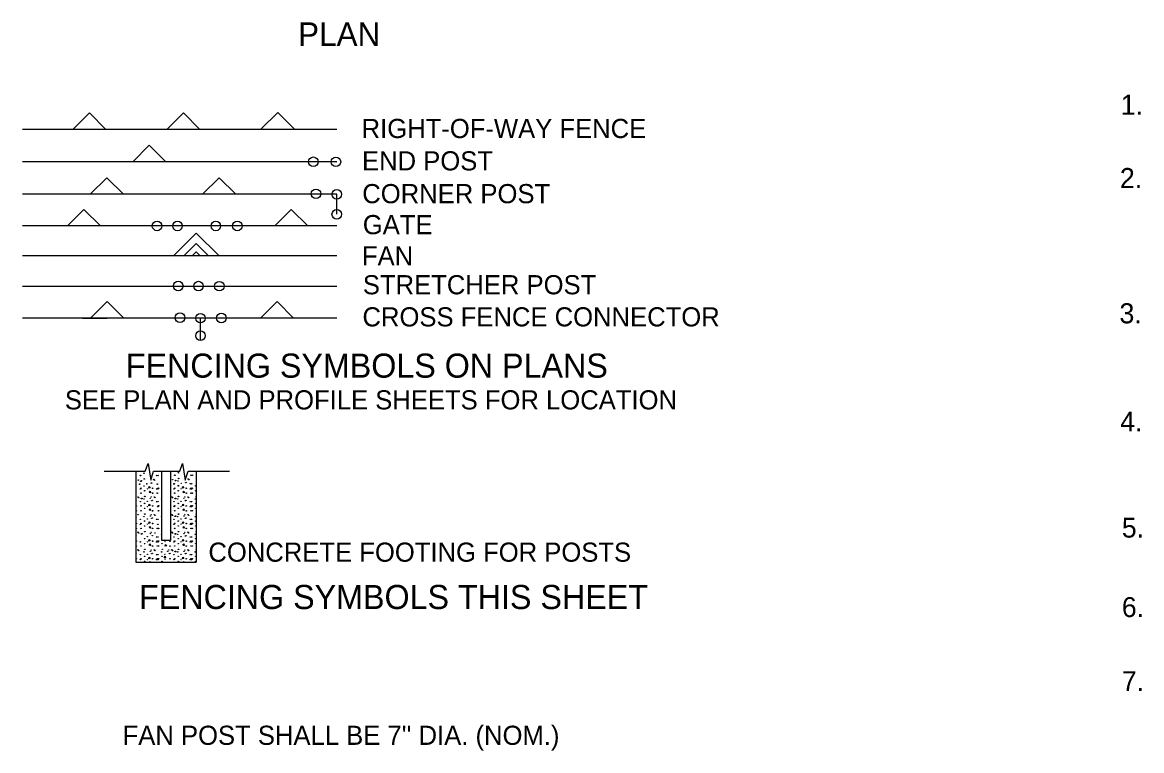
# Model space of a CAD drawing. Extents: x -397 to 497, y -84 to 230.
# Drawn here: x 328.6 to 404.5, y 15.7 to 65.1 of the extents above; entities that cross this region are included whole.
import ezdxf

# ---------------------------------------------------------------- set-up
doc = ezdxf.new("R2010")
doc.units = 0
doc.layers.add('Default', color=7, linetype='Continuous')
doc.layers.add('Level 1', color=7, linetype='Continuous')

msp = doc.modelspace()

# ---------------------------------------------------------------- linework, layer by layer
at = {"layer": 'Default'}
for p, q in [((331.975, 57.877), (333.099, 59.001)), ((334.223, 57.877), (333.099, 59.001)), ((338.35, 57.877), (339.474, 59.001)), ((340.598, 57.877), (339.474, 59.001)), ((344.755, 57.909), (345.879, 59.032)), ((347.003, 57.909), (345.879, 59.032)), ((349.883, 57.877), (328.55, 57.877)), ((349.883, 57.877), (328.55, 57.877)), ((336.038, 55.677), (337.162, 56.801)), ((338.286, 55.677), (337.162, 56.801)), ((349.883, 55.677), (328.55, 55.677)), ((333.153, 53.473), (334.277, 54.596)), ((335.401, 53.473), (334.277, 54.596)), ((340.783, 53.473), (341.907, 54.596)), ((343.03, 53.473), (341.907, 54.596)), ((349.883, 53.473), (328.55, 53.473)), ((349.883, 52.115), (349.883, 53.473)), ((331.606, 51.325), (332.73, 52.449)), ((333.854, 51.325), (332.73, 52.449)), ((345.67, 51.325), (346.794, 52.449)), ((347.918, 51.325), (346.794, 52.449)), ((339.398, 51.325), (328.55, 51.325)), ((349.883, 51.325), (338.658, 51.325)), ((338.797, 49.297), (340.345, 50.845)), ((339.504, 49.297), (340.345, 50.138)), ((341.893, 49.297), (340.345, 50.845)), ((341.186, 49.297), (340.345, 50.138)), ((340.07, 49.297), (340.345, 49.572)), ((340.621, 49.297), (340.345, 49.572)), ((337.76, 49.297), (328.55, 49.297)), ((349.883, 49.297), (337.76, 49.297)), ((349.883, 47.223), (328.55, 47.223)), ((333.176, 45.064), (334.3, 46.188)), ((335.424, 45.064), (334.3, 46.188)), ((344.708, 45.064), (345.831, 46.188)), ((346.955, 45.064), (345.831, 46.188)), ((349.883, 45.064), (328.55, 45.064)), ((332.623, 45.064), (334.3, 45.064)), ((340.634, 43.548), (340.634, 45.064)), ((336.888, 34.675), (337.075, 35.19)), ((337.075, 35.19), (337.263, 34.066)), ((339.23, 34.675), (339.417, 35.19)), ((339.417, 35.19), (339.604, 34.066)), ((334.102, 34.675), (336.888, 34.675)), ((336.255, 34.675), (336.255, 28.497)), ((337.263, 34.066), (337.458, 34.675)), ((337.458, 34.675), (339.23, 34.675)), ((337.993, 34.675), (337.993, 29.993)), ((338.593, 34.675), (338.593, 29.993)), ((339.604, 34.066), (339.799, 34.675)), ((339.799, 34.675), (342.601, 34.675)), ((340.332, 34.675), (340.332, 28.497)), ((337.993, 29.993), (338.593, 29.993)), ((336.255, 28.497), (340.332, 28.497))]:
    msp.add_line(p, q, dxfattribs=at)
for points in [[(336.63, 34.001), (336.615, 33.993), (336.602, 33.985), (336.589, 33.983), (336.576, 33.983), (336.568, 33.996), (336.576, 34.009), (336.589, 34.011), (336.599, 34.022), (336.607, 34.032), (336.617, 34.04), (336.63, 34.04), (336.636, 34.027), (336.633, 34.014)], [(336.633, 34.013), (336.63, 34.001), (336.63, 34.001)], [(337.136, 33.524), (337.157, 33.633), (337.229, 33.545), (337.133, 33.519)], [(338.962, 34.029), (338.947, 34.021), (338.934, 34.013), (338.921, 34.011), (338.908, 34.011), (338.9, 34.024), (338.908, 34.037), (338.921, 34.039), (338.931, 34.05), (338.939, 34.06), (338.949, 34.068), (338.962, 34.068), (338.968, 34.055), (338.965, 34.042)], [(338.965, 34.041), (338.962, 34.029), (338.962, 34.029)], [(339.422, 33.524), (339.443, 33.633), (339.515, 33.545), (339.419, 33.519)], [(336.668, 32.81), (336.652, 32.803), (336.639, 32.795), (336.626, 32.792), (336.613, 32.792), (336.605, 32.805), (336.613, 32.818), (336.626, 32.821), (336.637, 32.831), (336.644, 32.842), (336.655, 32.849), (336.668, 32.849), (336.673, 32.836), (336.67, 32.823)], [(336.671, 32.823), (336.668, 32.811), (336.667, 32.81)], [(337.157, 33.26), (337.219, 33.325), (337.242, 33.213), (337.175, 33.219), (337.162, 33.258)], [(338.954, 32.81), (338.938, 32.803), (338.925, 32.795), (338.912, 32.792), (338.899, 32.792), (338.891, 32.805), (338.899, 32.818), (338.912, 32.821), (338.923, 32.831), (338.93, 32.842), (338.941, 32.849), (338.954, 32.849), (338.959, 32.836), (338.956, 32.823)], [(338.957, 32.823), (338.954, 32.811), (338.953, 32.81)], [(339.443, 33.26), (339.505, 33.325), (339.528, 33.213), (339.461, 33.219), (339.448, 33.258)], [(337.136, 32.327), (337.157, 32.436), (337.229, 32.348), (337.133, 32.322)], [(337.157, 32.063), (337.219, 32.128), (337.242, 32.016), (337.175, 32.022), (337.162, 32.061)], [(339.422, 32.327), (339.443, 32.436), (339.515, 32.348), (339.419, 32.322)], [(339.443, 32.063), (339.505, 32.128), (339.528, 32.016), (339.461, 32.022), (339.448, 32.061)], [(336.671, 31.626), (336.668, 31.614), (336.667, 31.613)], [(337.136, 31.13), (337.157, 31.239), (337.229, 31.151), (337.133, 31.125)], [(338.954, 31.613), (338.938, 31.606), (338.925, 31.598), (338.912, 31.595), (338.899, 31.595), (338.891, 31.608), (338.899, 31.621), (338.912, 31.624), (338.923, 31.634), (338.93, 31.645), (338.941, 31.652), (338.954, 31.652), (338.959, 31.639), (338.956, 31.626)], [(338.957, 31.626), (338.954, 31.614), (338.953, 31.613)], [(339.422, 31.13), (339.443, 31.239), (339.515, 31.151), (339.419, 31.125)], [(336.668, 30.416), (336.652, 30.409), (336.639, 30.401), (336.626, 30.398), (336.613, 30.398), (336.605, 30.411), (336.613, 30.424), (336.626, 30.427), (336.637, 30.437), (336.644, 30.448), (336.655, 30.455), (336.668, 30.455), (336.673, 30.442), (336.67, 30.429)], [(336.671, 30.429), (336.668, 30.417), (336.667, 30.416)], [(337.157, 30.866), (337.219, 30.931), (337.242, 30.819), (337.175, 30.825), (337.162, 30.864)], [(338.954, 30.416), (338.938, 30.409), (338.925, 30.401), (338.912, 30.398), (338.899, 30.398), (338.891, 30.411), (338.899, 30.424), (338.912, 30.427), (338.923, 30.437), (338.93, 30.448), (338.941, 30.455), (338.954, 30.455), (338.959, 30.442), (338.956, 30.429)], [(338.957, 30.429), (338.954, 30.417), (338.953, 30.416)], [(339.443, 30.866), (339.505, 30.931), (339.528, 30.819), (339.461, 30.825), (339.448, 30.864)], [(337.136, 29.933), (337.157, 30.042), (337.229, 29.954), (337.133, 29.928)], [(337.157, 29.669), (337.219, 29.734), (337.242, 29.622), (337.175, 29.628), (337.162, 29.667)], [(338.268, 29.993), (338.27, 29.982), (338.202, 29.988), (338.2, 29.993)], [(338.249, 29.581), (338.27, 29.69), (338.343, 29.602), (338.247, 29.576)], [(339.422, 29.933), (339.443, 30.042), (339.515, 29.954), (339.419, 29.928)], [(339.443, 29.669), (339.505, 29.734), (339.528, 29.622), (339.461, 29.628), (339.448, 29.667)], [(336.671, 29.232), (336.668, 29.22), (336.667, 29.219)], [(338.184, 28.832), (338.247, 28.897), (338.27, 28.785), (338.202, 28.791), (338.189, 28.83)], [(338.954, 29.219), (338.938, 29.212), (338.925, 29.204), (338.912, 29.201), (338.899, 29.201), (338.891, 29.214), (338.899, 29.227), (338.912, 29.23), (338.923, 29.24), (338.93, 29.251), (338.941, 29.258), (338.954, 29.258), (338.959, 29.245), (338.956, 29.232)], [(338.957, 29.232), (338.954, 29.22), (338.953, 29.219)], [(337.136, 28.736), (337.157, 28.845), (337.229, 28.757), (337.133, 28.731)], [(337.18, 28.497), (337.219, 28.537), (337.227, 28.497)], [(339.422, 28.736), (339.443, 28.845), (339.515, 28.757), (339.419, 28.731)], [(339.466, 28.497), (339.505, 28.537), (339.513, 28.497)]]:
    msp.add_lwpolyline(points, dxfattribs=at)
for centre, radius in [((348.293, 55.682), 0.325), ((349.825, 55.677), 0.325), ((348.475, 53.507), 0.325), ((349.883, 53.473), 0.325), ((349.883, 52.115), 0.325), ((337.689, 51.325), 0.325), ((339.074, 51.325), 0.325), ((341.676, 51.325), 0.325), ((343.137, 51.325), 0.325), ((339.126, 47.25), 0.325), ((340.502, 47.241), 0.325), ((341.912, 47.238), 0.325), ((339.246, 45.095), 0.325), ((340.634, 45.064), 0.325), ((342.054, 45.073), 0.325), ((340.634, 43.873), 0.325), ((336.565, 34.376), 0.0193), ((336.802, 34.538), 0.0171), ((337.665, 34.376), 0.0193), ((337.75, 34.376), 0.0193), ((338.897, 34.404), 0.0193), ((339.134, 34.566), 0.0171), ((339.153, 34.181), 0.0199), ((339.997, 34.404), 0.0193), ((340.083, 34.404), 0.0193), ((336.413, 34.068), 0.0161), ((336.517, 33.795), 0.0184), ((336.555, 33.467), 0.0184), ((336.602, 33.52), 0.0193), ((336.802, 33.676), 0.0171), ((336.821, 34.153), 0.0199), ((336.995, 33.817), 0.0125), ((337.294, 33.865), 0.0169), ((337.336, 33.88), 0.0122), ((337.382, 33.519), 0.0195), ((337.468, 34.115), 0.0183), ((337.514, 34.068), 0.0161), ((337.655, 33.467), 0.0184), ((337.703, 33.795), 0.0184), ((337.74, 33.467), 0.0184), ((337.788, 33.52), 0.0193), ((338.745, 34.096), 0.0161), ((338.841, 33.801), 0.0184), ((338.841, 33.467), 0.0184), ((338.85, 33.823), 0.0184), ((338.888, 33.52), 0.0193), ((339.1, 34.006), 0.0172), ((339.126, 33.683), 0.0171), ((339.134, 33.704), 0.0171), ((339.327, 33.845), 0.0125), ((339.626, 33.893), 0.0169), ((339.668, 33.519), 0.0195), ((339.668, 33.909), 0.0122), ((339.8, 34.143), 0.0183), ((339.846, 34.096), 0.0161), ((339.941, 33.467), 0.0184), ((339.95, 33.823), 0.0184), ((339.989, 33.52), 0.0193), ((340.026, 33.467), 0.0184), ((340.035, 33.823), 0.0184), ((340.074, 33.52), 0.0193), ((340.311, 33.683), 0.0171), ((336.273, 32.69), 0.0122), ((336.405, 32.925), 0.0183), ((336.451, 32.877), 0.0161), ((336.602, 33.186), 0.0193), ((336.805, 32.788), 0.0172), ((336.84, 33.348), 0.0171), ((336.858, 32.963), 0.0199), ((337.229, 32.826), 0.00792), ((337.288, 32.919), 0.0134), ((337.332, 32.674), 0.0169), ((337.373, 32.69), 0.0122), ((337.382, 33.184), 0.0195), ((337.505, 32.925), 0.0183), ((337.551, 32.877), 0.0161), ((337.703, 33.186), 0.0193), ((338.691, 32.925), 0.0183), ((338.737, 32.877), 0.0161), ((338.888, 33.186), 0.0193), ((339.091, 32.788), 0.0172), ((339.126, 33.348), 0.0171), ((339.144, 32.963), 0.0199), ((339.515, 32.826), 0.00792), ((339.574, 32.919), 0.0134), ((339.618, 32.674), 0.0169), ((339.659, 32.69), 0.0122), ((339.668, 33.184), 0.0195), ((339.791, 32.925), 0.0183), ((339.837, 32.877), 0.0161), ((339.989, 33.186), 0.0193), ((340.074, 33.186), 0.0193), ((340.277, 32.788), 0.0172), ((340.311, 33.348), 0.0171), ((336.282, 32.322), 0.0195), ((336.282, 31.987), 0.0195), ((336.555, 32.604), 0.0184), ((336.602, 32.323), 0.0193), ((336.602, 31.989), 0.0193), ((336.84, 32.486), 0.0171), ((336.84, 32.151), 0.0171), ((337.032, 32.627), 0.0125), ((337.382, 32.322), 0.0195), ((337.382, 31.987), 0.0195), ((337.655, 32.604), 0.0184), ((337.74, 32.604), 0.0184), ((337.74, 32.27), 0.0184), ((337.788, 32.323), 0.0193), ((337.788, 31.989), 0.0193), ((338.841, 32.604), 0.0184), ((338.841, 32.27), 0.0184), ((338.888, 32.323), 0.0193), ((338.888, 31.989), 0.0193), ((339.126, 32.486), 0.0171), ((339.126, 32.151), 0.0171), ((339.318, 32.627), 0.0125), ((339.668, 32.322), 0.0195), ((339.668, 31.987), 0.0195), ((339.941, 32.604), 0.0184), ((339.941, 32.27), 0.0184), ((339.989, 32.323), 0.0193), ((339.989, 31.989), 0.0193), ((340.026, 32.604), 0.0184), ((340.026, 32.27), 0.0184), ((340.074, 32.323), 0.0193), ((340.074, 31.989), 0.0193), ((340.311, 32.486), 0.0171), ((340.311, 32.151), 0.0171), ((336.273, 31.493), 0.0122), ((336.282, 31.125), 0.0195), ((336.405, 31.728), 0.0183), ((336.555, 31.407), 0.0184), ((336.602, 31.126), 0.0193), ((336.805, 31.591), 0.0172), ((336.84, 31.289), 0.0171), ((336.858, 31.766), 0.0199), ((337.032, 31.43), 0.0125), ((337.229, 31.629), 0.00792), ((337.288, 31.722), 0.0134), ((337.332, 31.477), 0.0169), ((337.373, 31.493), 0.0122), ((337.382, 31.125), 0.0195), ((337.505, 31.728), 0.0183), ((337.551, 31.68), 0.0161), ((337.655, 31.407), 0.0184), ((337.74, 31.407), 0.0184), ((338.691, 31.728), 0.0183), ((338.737, 31.68), 0.0161), ((338.841, 31.407), 0.0184), ((338.888, 31.126), 0.0193), ((339.091, 31.591), 0.0172), ((339.126, 31.289), 0.0171), ((339.144, 31.766), 0.0199), ((339.318, 31.43), 0.0125), ((339.515, 31.629), 0.00792), ((339.574, 31.722), 0.0134), ((339.618, 31.477), 0.0169), ((339.659, 31.493), 0.0122), ((339.668, 31.125), 0.0195), ((339.791, 31.728), 0.0183), ((339.837, 31.68), 0.0161), ((339.941, 31.407), 0.0184), ((339.989, 31.126), 0.0193), ((340.026, 31.407), 0.0184), ((340.074, 31.126), 0.0193), ((340.277, 31.591), 0.0172), ((340.311, 31.289), 0.0171), ((336.282, 30.79), 0.0195), ((336.405, 30.531), 0.0183), ((336.451, 30.483), 0.0161), ((336.555, 31.073), 0.0184), ((336.602, 30.792), 0.0193), ((336.84, 30.954), 0.0171), ((336.858, 30.569), 0.0199), ((337.229, 30.432), 0.00792), ((337.288, 30.525), 0.0134), ((337.382, 30.79), 0.0195), ((337.551, 30.483), 0.0161), ((337.703, 30.792), 0.0193), ((337.74, 31.073), 0.0184), ((337.788, 30.792), 0.0193), ((338.691, 30.531), 0.0183), ((338.737, 30.483), 0.0161), ((338.841, 31.073), 0.0184), ((338.888, 30.792), 0.0193), ((339.091, 30.394), 0.0172), ((339.126, 30.954), 0.0171), ((339.144, 30.569), 0.0199), ((339.515, 30.432), 0.00792), ((339.574, 30.525), 0.0134), ((339.668, 30.79), 0.0195), ((339.791, 30.531), 0.0183), ((339.837, 30.483), 0.0161), ((339.941, 31.073), 0.0184), ((339.989, 30.792), 0.0193), ((340.026, 31.073), 0.0184), ((340.074, 30.792), 0.0193), ((340.277, 30.394), 0.0172), ((340.311, 30.954), 0.0171), ((336.273, 30.296), 0.0122), ((336.282, 29.928), 0.0195), ((336.555, 29.876), 0.0184), ((336.84, 30.092), 0.0171), ((336.84, 29.757), 0.0171), ((337.032, 30.233), 0.0125), ((337.373, 30.296), 0.0122), ((337.382, 29.928), 0.0195), ((337.655, 30.21), 0.0184), ((337.655, 29.876), 0.0184), ((337.703, 29.929), 0.0193), ((337.74, 30.21), 0.0184), ((337.74, 29.876), 0.0184), ((337.788, 29.929), 0.0193), ((338.025, 29.757), 0.0171), ((338.568, 29.928), 0.0195), ((338.841, 30.21), 0.0184), ((338.841, 29.876), 0.0184), ((338.888, 29.929), 0.0193), ((339.126, 30.092), 0.0171), ((339.126, 29.757), 0.0171), ((339.318, 30.233), 0.0125), ((339.618, 30.28), 0.0169), ((339.659, 30.296), 0.0122), ((339.668, 29.928), 0.0195), ((339.941, 30.21), 0.0184), ((339.941, 29.876), 0.0184), ((339.989, 29.929), 0.0193), ((340.026, 30.21), 0.0184), ((340.026, 29.876), 0.0184), ((340.074, 29.929), 0.0193), ((340.311, 30.092), 0.0171), ((340.311, 29.757), 0.0171), ((336.273, 29.099), 0.0122), ((336.282, 29.593), 0.0195), ((336.405, 29.334), 0.0183), ((336.451, 29.286), 0.0161), ((336.555, 29.013), 0.0184), ((336.602, 29.595), 0.0193), ((336.805, 29.197), 0.0172), ((336.84, 28.895), 0.0171), ((336.858, 29.372), 0.0199), ((337.032, 29.036), 0.0125), ((337.229, 29.235), 0.00792), ((337.288, 29.328), 0.0134), ((337.332, 29.083), 0.0169), ((337.373, 29.099), 0.0122), ((337.382, 29.593), 0.0195), ((337.505, 29.334), 0.0183), ((337.551, 29.286), 0.0161), ((337.655, 29.013), 0.0184), ((337.703, 29.595), 0.0193), ((337.74, 29.013), 0.0184), ((337.788, 29.595), 0.0193), ((337.991, 29.197), 0.0172), ((338.025, 28.895), 0.0171), ((338.044, 29.372), 0.0199), ((338.218, 29.036), 0.0125), ((338.414, 29.235), 0.00792), ((338.474, 29.328), 0.0134), ((338.517, 29.083), 0.0169), ((338.559, 29.099), 0.0122), ((338.568, 29.593), 0.0195), ((338.691, 29.334), 0.0183), ((338.737, 29.286), 0.0161), ((338.841, 29.013), 0.0184), ((338.888, 29.595), 0.0193), ((339.091, 29.197), 0.0172), ((339.126, 28.895), 0.0171), ((339.144, 29.372), 0.0199), ((339.318, 29.036), 0.0125), ((339.515, 29.235), 0.00792), ((339.574, 29.328), 0.0134), ((339.618, 29.083), 0.0169), ((339.659, 29.099), 0.0122), ((339.668, 29.593), 0.0195), ((339.791, 29.334), 0.0183), ((339.837, 29.286), 0.0161), ((339.941, 29.013), 0.0184), ((339.989, 29.595), 0.0193), ((340.026, 29.013), 0.0184), ((340.074, 29.595), 0.0193), ((340.277, 29.197), 0.0172), ((340.311, 28.895), 0.0171), ((336.282, 28.731), 0.0195), ((336.555, 28.679), 0.0184), ((336.602, 28.732), 0.0193), ((336.84, 28.56), 0.0171), ((337.382, 28.731), 0.0195), ((337.655, 28.679), 0.0184), ((337.703, 28.732), 0.0193), ((337.74, 28.679), 0.0184), ((337.788, 28.732), 0.0193), ((338.025, 28.56), 0.0171), ((338.568, 28.731), 0.0195), ((338.841, 28.679), 0.0184), ((338.888, 28.732), 0.0193), ((339.126, 28.56), 0.0171), ((339.668, 28.731), 0.0195), ((339.941, 28.679), 0.0184), ((339.989, 28.732), 0.0193), ((340.026, 28.679), 0.0184), ((340.074, 28.732), 0.0193), ((340.311, 28.56), 0.0171)]:
    msp.add_circle(centre, radius, dxfattribs=at)
for centre, radius, start, end in [((337.032, 33.489), 0.0125, 120.61461, 59.38539), ((337.703, 33.52), 0.0193, 190.68625, 31.38006), ((339.318, 33.489), 0.0125, 120.61461, 59.38539), ((337.991, 32.788), 0.0172, 133.61358, 226.96778), ((340.33, 32.963), 0.0199, 83.63781, 276.36218), ((337.032, 32.292), 0.0125, 120.61461, 59.38539), ((339.318, 32.292), 0.0125, 120.61461, 59.38539), ((337.991, 31.591), 0.0172, 109.74303, 250.83834), ((340.33, 31.766), 0.0199, 83.63781, 276.36218), ((337.032, 31.095), 0.0125, 120.61461, 59.38539), ((337.991, 30.394), 0.0172, 89.14105, 271.44032), ((339.318, 31.095), 0.0125, 120.61461, 59.38539), ((340.33, 30.569), 0.0199, 83.63781, 276.36218), ((337.032, 29.898), 0.0125, 120.61461, 59.38539), ((338.218, 29.898), 0.0125, 120.61461, 59.38539), ((339.318, 29.898), 0.0125, 120.61461, 59.38539), ((340.33, 29.372), 0.0199, 83.63781, 276.36218), ((337.032, 28.701), 0.0125, 120.61461, 59.38539), ((338.218, 28.701), 0.0125, 120.61461, 59.38539), ((339.318, 28.701), 0.0125, 120.61461, 59.38539)]:
    msp.add_arc(centre, radius, start, end, dxfattribs=at)

# ---------------------------------------------------------------- texts
for s, height, p in [('PLAN', 1.6, (347.252, 63.543)), ('RIGHT-OF-WAY FENCE', 1.3, (351.569, 57.29)), ('END POST', 1.3, (351.597, 55.094)), ('CORNER POST', 1.3, (351.613, 52.867)), ('GATE', 1.3, (351.649, 50.764)), ('FAN', 1.3, (351.59, 48.647)), ('STRETCHER POST', 1.3, (351.653, 46.684)), ('CROSS FENCE CONNECTOR', 1.3, (351.627, 44.503)), ('FENCING SYMBOLS ON PLANS', 1.63621, (335.57, 41.024)), ('SEE PLAN AND PROFILE SHEETS FOR LOCATION', 1.3, (331.433, 38.869)), ('4.', 1.35, (403.046, 37.376)), ('5.', 1.35, (403.156, 30.169)), ('CONCRETE FOOTING FOR POSTS', 1.3, (341.173, 28.53)), ('FENCING SYMBOLS THIS SHEET', 1.63621, (336.469, 25.318)), ('6.', 1.35, (403.156, 24.776)), ('7.', 1.35, (403.156, 19.75)), ("FAN POST SHALL BE 7'' DIA. (NOM.)", 1.3, (335.352, 16.099))]:
    msp.add_text(s, height=height, dxfattribs=at).set_placement(p)
at = {"layer": 'Level 1'}
for s, p in [('1.', (403.08, 58.873)), ('2.', (403.022, 53.893)), ('3.', (402.992, 44.714))]:
    msp.add_text(s, height=1.3635, dxfattribs=at).set_placement(p)

doc.saveas('drawing.dxf')
